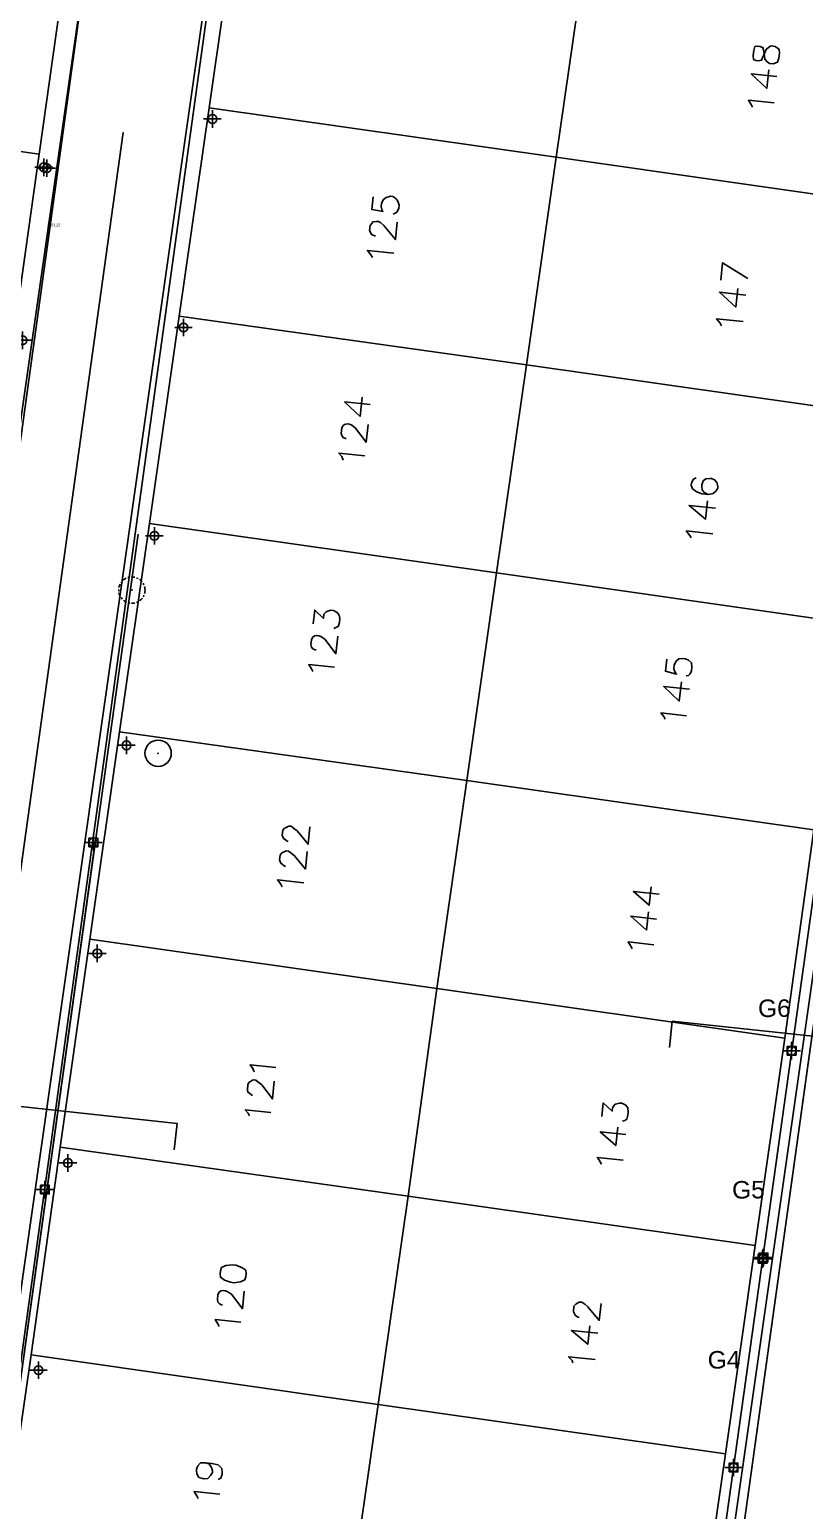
# Model space of a CAD drawing. Header units: metres. Extents: x -977055 to 805873, y -1033982 to 242021.
# Drawn here: x 839.3 to 883.5, y 845.4 to 929.9 of the extents above; entities that cross this region are included whole.
import ezdxf

# ---------------------------------------------------------------- set-up
doc = ezdxf.new("R2010")
doc.units = ezdxf.units.M
doc.header["$PDMODE"] = 32
doc.header["$PDSIZE"] = 1.5
doc.linetypes.add('CENTRO1', pattern=[0.44, 0.2, -0.08, 0.08, -0.08])
for name, color, linetype in [('C-ROAD-PROF-TEXT', 11, 'Continuous'), ('linea 1', 1, 'Continuous'), ('puntos nov 7', 50, 'Continuous'), ('PUNTOS V', 4, 'Continuous'), ('V-NODE', 1, 'Continuous')]:
    doc.layers.add(name, color=color, linetype=linetype)
doc.layers.add('PDF2_area escolar', color=7, linetype='Continuous', true_color=0x989898)
doc.layers.add('PDF_Geometry', color=7, linetype='Continuous', true_color=0x797979)
doc.layers.get('PDF2_area escolar').off()
doc.styles.get("Standard").update_dxf_attribs({"font": 'arial.ttf'})

# ---------------------------------------------------------------- blocks, each defined once
blk = doc.blocks.new('*U274')
at = {"color": 0, "linetype": 'ByBlock', "lineweight": -2, "transparency": 16777216}
for p, q in [((-1, 0), (1, 0)), ((0, -1), (0, 1))]:
    blk.add_line(p, q, dxfattribs=at)
blk.add_circle((0, 0), 0.5, dxfattribs=at)
blk = doc.blocks.new('*U475', base_point=(840.3, 921.974, 1003.542))
at = {"layer": 'V-NODE', "color": 50, "lineweight": -2, "xscale": 0.5, "yscale": 0.5, "zscale": 0.5}
blk.add_blockref('*U274', (840.3, 921.974, 1003.542), dxfattribs=at)
blk = doc.blocks.new('*U478', base_point=(838.907, 912.158, 1004.025))
at = {"layer": 'V-NODE', "color": 50, "lineweight": -2, "xscale": 0.5, "yscale": 0.5, "zscale": 0.5}
blk.add_blockref('*U274', (838.907, 912.158, 1004.025), dxfattribs=at)
blk = doc.blocks.new('*U1123', base_point=(844.837, 889.054, 1005.282))
at = {"layer": 'V-NODE', "color": 50, "lineweight": -2, "xscale": 0.5, "yscale": 0.5, "zscale": 0.5}
blk.add_blockref('*U274', (844.837, 889.054, 1005.282), dxfattribs=at)
blk = doc.blocks.new('*U1126', base_point=(843.176, 877.184, 1006.064))
at = {"layer": 'V-NODE', "color": 50, "lineweight": -2, "xscale": 0.5, "yscale": 0.5, "zscale": 0.5}
blk.add_blockref('*U274', (843.176, 877.184, 1006.064), dxfattribs=at)
blk = doc.blocks.new('*U1129', base_point=(841.5, 865.23, 1006.906))
at = {"layer": 'V-NODE', "color": 50, "lineweight": -2, "xscale": 0.5, "yscale": 0.5, "zscale": 0.5}
blk.add_blockref('*U274', (841.5, 865.23, 1006.906), dxfattribs=at)
blk = doc.blocks.new('*U1132', base_point=(839.826, 853.409, 1007.836))
at = {"layer": 'V-NODE', "color": 50, "lineweight": -2, "xscale": 0.5, "yscale": 0.5, "zscale": 0.5}
blk.add_blockref('*U274', (839.826, 853.409, 1007.836), dxfattribs=at)
blk = doc.blocks.new('*U1210', base_point=(840.124, 922.025, 1003.658))
at = {"layer": 'V-NODE', "color": 50, "lineweight": -2, "xscale": 0.5, "yscale": 0.5, "zscale": 0.5}
blk.add_blockref('*U274', (840.124, 922.025, 1003.658), dxfattribs=at)
blk = doc.blocks.new('*U1237', base_point=(846.432, 901.006, 1004.642))
at = {"layer": 'V-NODE', "color": 50, "lineweight": -2, "xscale": 0.5, "yscale": 0.5, "zscale": 0.5}
blk.add_blockref('*U274', (846.432, 901.006, 1004.642), dxfattribs=at)
blk = doc.blocks.new('*U1240', base_point=(848.089, 912.891, 1003.992))
at = {"layer": 'V-NODE', "color": 50, "lineweight": -2, "xscale": 0.5, "yscale": 0.5, "zscale": 0.5}
blk.add_blockref('*U274', (848.089, 912.891, 1003.992), dxfattribs=at)
blk = doc.blocks.new('*U1243', base_point=(849.739, 924.783, 1003.469))
at = {"layer": 'V-NODE', "color": 50, "lineweight": -2, "xscale": 0.5, "yscale": 0.5, "zscale": 0.5}
blk.add_blockref('*U274', (849.739, 924.783, 1003.469), dxfattribs=at)
blk = doc.blocks.new('*U2295')
at = {"color": 0, "linetype": 'ByBlock', "lineweight": -2, "transparency": 16777216}
for p, q in [((-1, 0), (1, 0)), ((0, -1), (0, 1))]:
    blk.add_line(p, q, dxfattribs=at)
blk.add_circle((0, 0), 0.5, dxfattribs=at)
blk = doc.blocks.new('*U2361', base_point=(840.19, 863.71, 1006.148))
at = {"layer": 'V-NODE', "color": 1, "lineweight": -2, "xscale": 0.5, "yscale": 0.5, "zscale": 0.5}
blk.add_blockref('*U2295', (840.19, 863.71, 1006.148), dxfattribs=at)
blk = doc.blocks.new('*U2364', base_point=(842.95, 883.51, 1004.99))
at = {"layer": 'V-NODE', "color": 1, "lineweight": -2, "xscale": 0.5, "yscale": 0.5, "zscale": 0.5}
blk.add_blockref('*U2295', (842.95, 883.51, 1004.99), dxfattribs=at)
blk = doc.blocks.new('*U2394', base_point=(879.453, 847.857, 1010.155))
at = {"layer": 'V-NODE', "color": 1, "lineweight": -2, "xscale": 0.5, "yscale": 0.5, "zscale": 0.5}
blk.add_blockref('*U2295', (879.453, 847.857, 1010.155), dxfattribs=at)
blk = doc.blocks.new('*U2400', base_point=(881.129, 859.796, 1009.012))
at = {"layer": 'V-NODE', "color": 1, "lineweight": -2, "xscale": 0.5, "yscale": 0.5, "zscale": 0.5}
blk.add_blockref('*U2295', (881.129, 859.796, 1009.012), dxfattribs=at)
blk = doc.blocks.new('*U2403', base_point=(881.108, 859.755, 1008.615))
at = {"layer": 'V-NODE', "color": 1, "lineweight": -2, "xscale": 0.5, "yscale": 0.5, "zscale": 0.5}
blk.add_blockref('*U2295', (881.108, 859.755, 1008.615), dxfattribs=at)
blk = doc.blocks.new('*U2406', base_point=(882.762, 871.632, 1007.232))
at = {"layer": 'V-NODE', "color": 1, "lineweight": -2, "xscale": 0.5, "yscale": 0.5, "zscale": 0.5}
blk.add_blockref('*U2295', (882.762, 871.632, 1007.232), dxfattribs=at)
blk = doc.blocks.new('*U2497')
at = {"color": 0, "linetype": 'ByBlock', "lineweight": -2, "transparency": 16777216}
for p, q in [((-1, 0), (1, 0)), ((0, -1), (0, 1))]:
    blk.add_line(p, q, dxfattribs=at)
blk.add_lwpolyline([(-0.5, -0.5), (-0.5, 0.5), (0.5, 0.5), (0.5, -0.5)], close=True, dxfattribs=at)
blk = doc.blocks.new('*U2563', base_point=(840.19, 863.71, 1006.148))
at = {"layer": 'V-NODE', "color": 130, "lineweight": -2, "xscale": 0.5, "yscale": 0.5, "zscale": 0.5}
blk.add_blockref('*U2497', (840.19, 863.71, 1006.148), dxfattribs=at)
blk = doc.blocks.new('*U2566', base_point=(842.95, 883.51, 1004.99))
at = {"layer": 'V-NODE', "color": 130, "lineweight": -2, "xscale": 0.5, "yscale": 0.5, "zscale": 0.5}
blk.add_blockref('*U2497', (842.95, 883.51, 1004.99), dxfattribs=at)
blk = doc.blocks.new('*U2599', base_point=(879.453, 847.857, 1010.155))
at = {"layer": 'V-NODE', "color": 130, "lineweight": -2, "xscale": 0.5, "yscale": 0.5, "zscale": 0.5}
blk.add_blockref('*U2497', (879.453, 847.857, 1010.155), dxfattribs=at)
blk = doc.blocks.new('*U2605', base_point=(881.129, 859.796, 1009.012))
at = {"layer": 'V-NODE', "color": 130, "lineweight": -2, "xscale": 0.5, "yscale": 0.5, "zscale": 0.5}
blk.add_blockref('*U2497', (881.129, 859.796, 1009.012), dxfattribs=at)
blk = doc.blocks.new('*U2608', base_point=(881.108, 859.755, 1008.615))
at = {"layer": 'V-NODE', "color": 130, "lineweight": -2, "xscale": 0.5, "yscale": 0.5, "zscale": 0.5}
blk.add_blockref('*U2497', (881.108, 859.755, 1008.615), dxfattribs=at)
blk = doc.blocks.new('*U2611', base_point=(882.762, 871.632, 1007.232))
at = {"layer": 'V-NODE', "color": 130, "lineweight": -2, "xscale": 0.5, "yscale": 0.5, "zscale": 0.5}
blk.add_blockref('*U2497', (882.762, 871.632, 1007.232), dxfattribs=at)
blk = doc.blocks.new('*U2635', base_point=(881.157, 859.835, 1008.632))
at = {"layer": 'V-NODE', "color": 130, "lineweight": -2, "xscale": 0.5, "yscale": 0.5, "zscale": 0.5}
blk.add_blockref('*U2497', (881.157, 859.835, 1008.632), dxfattribs=at)
blk = doc.blocks.new('base')
at = {"layer": 'PDF_Geometry', "lineweight": 25, "extrusion": (-0.000787417, 0.063364, 0.99799), "elevation": 0.026}
for points in [[(-314.355, -197.288), (-299.601, -195.681), (-292.744, -194.188), (-282.663, -192.111), (-274.476, -190.361), (-258.037, -185.154), (-248.029, -180.61), (-240.539, -177.71), (-228.643, -174.042), (-222.733, -172.714), (-217.384, -171.04), (-209.935, -169.248), (-202.16, -164.759), (-196.196, -160.284), (-195.073, -159.817), (-178.095, -157.457), (-154.298, -156.614), (-136.667, -154.611), (-124.436, -153.164), (-118.066, -151.474), (-100.79, -146.646), (-80.955, -140.967), (-73.385, -139.328), (-61.694, -135.822), (-40.504, -131.604), (-37.727, -130.872), (-17.661, -129.441), (1.311, -127.461), (21.092, -124.929), (41.006, -122.83), (47.376, -123.458), (63.592, -123.186), (81.402, -124.312), (85.639, -96.072), (88.705, -66.393), (92.811, -40.781), (97.16, -22.386), (100.596, -1.562), (102.483, 8.32), (109.691, 37.361), (117.528, 76.62), (126.217, 115.638), (131.513, 149.592), (134.682, 173.973), (136.916, 195.591), (139.956, 229.678), (141.558, 250.676), (142.614, 271.37), (143.252, 283.21), (147.066, 312.938), (152.58, 355.631), (153.554, 396.042), (150.869, 418.02), (151.777, 438.639), (150.959, 458.028), (151.777, 438.639), (150.869, 418.02), (153.554, 396.042), (152.58, 355.631), (147.066, 312.938), (143.252, 283.21), (142.614, 271.37), (141.558, 250.676), (139.956, 229.678), (136.916, 195.591), (134.682, 173.973), (131.513, 149.592), (126.217, 115.638), (117.528, 76.62), (109.691, 37.361), (102.483, 8.32), (100.596, -1.562), (97.16, -22.386), (92.811, -40.781), (88.705, -66.393), (85.639, -96.072), (81.402, -124.312), (63.592, -123.186), (47.376, -123.458), (41.006, -122.83), (21.092, -124.929), (1.311, -127.461), (-17.661, -129.441), (-37.727, -130.872), (-40.504, -131.604), (-61.694, -135.822), (-73.385, -139.328), (-80.955, -140.967), (-100.79, -146.646), (-118.066, -151.474), (-124.436, -153.164), (-136.667, -154.611), (-154.298, -156.614), (-178.095, -157.457), (-195.073, -159.817), (-196.196, -160.284), (-202.16, -164.759), (-209.935, -169.248), (-217.384, -171.04), (-222.733, -172.714), (-228.643, -174.042), (-240.539, -177.71), (-248.029, -180.61), (-258.037, -185.154), (-274.476, -190.361), (-282.663, -192.111), (-292.744, -194.188), (-299.601, -195.681), (-314.355, -197.288), (-312.178, -178.446), (-309.146, -157.898), (-306.876, -132.899), (-305.823, -118.002), (-298.643, -78.802), (-291.055, -45.077), (-282.252, -15.116), (-275.645, 10.473), (-270.319, 33.898), (-263.825, 63.164), (-258.15, 86.408), (-284.424, 123.888)], [(78.602, 47.969), (76.718, 46.573), (38.301, 52.546), (36.905, 54.43), (47.469, 122.482), (49.353, 123.878), (87.77, 117.905), (89.166, 116.021)], [(8.705, 193.58), (-11.713, 61.957), (-10.362, 60.079), (28.101, 54.1), (29.985, 55.496), (58.5, 239.445)], [(1.922, 89.296), (3.385, 89.12), (2.513, 89.967), (2.386, 88.916)], [(3.336, 91.027), (3.411, 90.879), (3.566, 90.628), (2.104, 90.804)], [(25.02, 95.88), (25.108, 96.612), (24.473, 96.734), (24.514, 96.683), (24.577, 96.444), (24.555, 96.261), (24.437, 96.043), (24.283, 95.923), (24.043, 95.859), (23.906, 95.875), (23.734, 95.989), (23.614, 96.142), (23.55, 96.382), (23.572, 96.565), (23.691, 96.782), (23.742, 96.823), (23.89, 96.897)], [(24.918, 98.118), (24.964, 98.113), (25.141, 98.045), (25.176, 97.948), (25.251, 97.8), (25.218, 97.526), (25.11, 97.4), (25.053, 97.314), (24.865, 97.29), (24.728, 97.307), (24.596, 97.369), (24.43, 97.528), (23.787, 98.347), (23.666, 97.342)], [(25.113, 99.347), (25.188, 99.199), (25.389, 98.943), (23.88, 99.124)], [(5.268, 100.903), (5.147, 99.898), (3.727, 100.811)], [(3.842, 101.77), (5.351, 101.589), (4.433, 102.441), (4.306, 101.39)], [(5.256, 103.501), (5.331, 103.353), (5.532, 103.097), (4.024, 103.279)], [(25.338, 107.759), (26.801, 107.583), (25.929, 108.43), (25.797, 107.333)], [(26.728, 109.678), (26.774, 109.673), (26.906, 109.611), (26.986, 109.508), (27.015, 109.366), (26.982, 109.091), (26.92, 108.96), (26.818, 108.879), (26.675, 108.85), (26.538, 108.867), (26.406, 108.929), (26.194, 109.094), (25.597, 109.908), (25.476, 108.902)], [(26.923, 110.907), (26.992, 110.713), (27.153, 110.508), (25.69, 110.685)], [(6.811, 112.171), (6.959, 112.246), (7.078, 112.463), (7.095, 112.6), (7.025, 112.794), (6.813, 112.959), (6.504, 113.089), (6.139, 113.133), (5.853, 113.075), (5.7, 112.954), (5.586, 112.782), (5.575, 112.691), (5.639, 112.451), (5.76, 112.297), (5.937, 112.23), (6.028, 112.219), (6.263, 112.237), (6.416, 112.358), (6.489, 112.581), (6.5, 112.672), (6.477, 112.86), (6.356, 113.014), (6.139, 113.133)], [(5.724, 113.925), (7.232, 113.743), (6.309, 114.55), (6.183, 113.499)], [(7.133, 115.61), (7.207, 115.462), (7.408, 115.206), (5.9, 115.387)], [(28.743, 120.24), (28.649, 119.463), (28.15, 119.941), (28.123, 119.712), (28.015, 119.586), (27.964, 119.546), (27.724, 119.482), (27.587, 119.498), (27.369, 119.617), (27.249, 119.771), (27.225, 119.959), (27.253, 120.188), (27.326, 120.411), (27.423, 120.446), (27.571, 120.52)], [(28.599, 121.741), (28.645, 121.736), (28.776, 121.674), (28.857, 121.571), (28.886, 121.429), (28.853, 121.154), (28.791, 121.023), (28.688, 120.942), (28.546, 120.913), (28.409, 120.93), (28.277, 120.992), (28.065, 121.157), (27.467, 121.97), (27.346, 120.965)], [(8.615, 122.526), (8.698, 123.212), (8.069, 123.38), (8.149, 123.278), (8.219, 123.084), (8.191, 122.855), (8.072, 122.638), (7.918, 122.517), (7.684, 122.499), (7.547, 122.516), (7.37, 122.583), (7.204, 122.742), (7.185, 122.977), (7.213, 123.205), (7.281, 123.382), (7.383, 123.463), (7.526, 123.492)], [(28.794, 122.97), (28.868, 122.822), (29.024, 122.571), (27.561, 122.747)], [(7.34, 124.256), (8.802, 124.08), (7.931, 124.927), (7.798, 123.83)], [(8.748, 125.941), (8.823, 125.793), (8.984, 125.588), (7.521, 125.765)], [(30.332, 132.662), (30.378, 132.656), (30.504, 132.548), (30.59, 132.491), (30.659, 132.298), (30.626, 132.023), (30.518, 131.897), (30.421, 131.863), (30.273, 131.788), (30.136, 131.804), (30.01, 131.912), (29.798, 132.077), (29.195, 132.845), (29.074, 131.839)], [(30.503, 134.079), (30.549, 134.073), (30.675, 133.965), (30.761, 133.908), (30.83, 133.715), (30.797, 133.44), (30.689, 133.314), (30.592, 133.279), (30.444, 133.205), (30.307, 133.221), (30.181, 133.329), (29.969, 133.494), (29.366, 134.262), (29.245, 133.256)], [(30.692, 135.261), (30.767, 135.113), (30.968, 134.857), (29.459, 135.039)], [(9.212, 135.948), (10.675, 135.772), (9.797, 136.573), (9.671, 135.522)], [(9.383, 137.365), (10.845, 137.189), (9.968, 137.99), (9.841, 136.939)], [(10.791, 139.05), (10.866, 138.902), (11.022, 138.651), (9.559, 138.828)], [(-0.31, 144.283), (8.557, 143.214), (8.739, 144.723)], [(32.426, 145.81), (32.496, 145.617), (32.657, 145.412), (31.194, 145.588)], [(32.54, 147.142), (32.586, 147.136), (32.712, 147.028), (32.798, 146.971), (32.827, 146.829), (32.794, 146.554), (32.732, 146.423), (32.63, 146.342), (32.481, 146.268), (32.344, 146.284), (32.218, 146.392), (32.006, 146.557), (31.409, 147.371), (31.288, 146.365)], [(12.639, 148.612), (12.545, 147.835), (12.046, 148.312), (12.024, 148.129), (11.911, 147.958), (11.86, 147.917), (11.62, 147.853), (11.483, 147.87), (11.265, 147.989), (11.145, 148.143), (11.127, 148.377), (11.149, 148.559), (11.222, 148.783), (11.324, 148.863), (11.467, 148.892)], [(45.952, 147.612), (36.856, 148.708), (37.038, 150.217)], [(32.729, 148.324), (32.804, 148.176), (32.965, 147.971), (31.502, 148.148)], [(11.281, 149.656), (12.744, 149.48), (11.866, 150.281), (11.74, 149.23)], [(12.69, 151.342), (12.764, 151.193), (12.92, 150.943), (11.457, 151.119)], [(34.4, 159.113), (34.446, 159.108), (34.577, 159.045), (34.658, 158.943), (34.687, 158.8), (34.654, 158.526), (34.592, 158.394), (34.489, 158.314), (34.347, 158.285), (34.209, 158.301), (34.078, 158.364), (33.866, 158.528), (33.268, 159.342), (33.147, 158.337)], [(14.067, 160.079), (14.158, 160.068), (14.284, 159.96), (14.325, 159.909), (14.399, 159.761), (14.361, 159.441), (14.253, 159.315), (14.202, 159.274), (14.054, 159.199), (13.916, 159.216), (13.745, 159.329), (13.578, 159.489), (12.93, 160.262), (12.814, 159.302)], [(34.594, 160.342), (34.669, 160.193), (34.825, 159.943), (33.362, 160.119)], [(13.018, 160.994), (14.526, 160.812), (13.603, 161.619), (13.476, 160.567)], [(14.472, 162.673), (14.501, 162.531), (14.708, 162.32), (13.199, 162.502)], [(35.485, 168.117), (35.262, 168.191), (35.147, 168.39), (35.077, 168.584), (35.088, 168.675), (35.202, 168.847), (35.361, 169.013), (35.595, 169.032), (35.641, 169.026), (35.864, 168.953), (35.979, 168.753), (36.003, 168.565), (35.991, 168.474), (35.924, 168.296), (35.765, 168.13), (35.485, 168.117), (35.119, 168.161), (34.759, 168.251), (34.553, 168.462), (34.529, 168.65), (34.545, 168.787), (34.619, 169.01), (34.767, 169.085)], [(35.915, 170.152), (35.99, 170.004), (36.146, 169.753), (34.683, 169.93)]]:
    blk.add_lwpolyline(points, dxfattribs=at)
for points in [[(14.562, 93.755), (12.713, 81.875), (32.473, 78.845), (34.316, 90.68)], [(44.036, 93.218), (42.521, 83.338), (62.275, 80.263), (63.79, 90.143)], [(-5.192, 96.831), (-7.041, 84.951), (12.713, 81.875), (14.562, 93.755)], [(3.258, 88.069), (3.24, 88.303), (3.108, 88.365), (2.971, 88.381), (2.783, 88.358), (2.721, 88.226), (2.591, 87.917), (2.523, 87.74), (2.369, 87.619), (2.221, 87.544), (1.993, 87.572), (1.866, 87.68), (1.78, 87.737), (1.762, 87.971), (1.795, 88.245), (1.869, 88.468), (1.966, 88.503), (2.114, 88.577), (2.342, 88.55), (2.468, 88.442), (2.589, 88.288), (2.613, 88.1), (2.665, 87.769), (2.695, 87.626), (2.872, 87.559), (3.009, 87.542), (3.152, 87.571), (3.225, 87.794)], [(45.551, 103.098), (44.036, 93.218), (63.79, 90.143), (65.311, 100.068)], [(16.405, 105.59), (14.562, 93.755), (34.316, 90.68), (36.165, 102.56)], [(-3.349, 108.665), (-5.192, 96.831), (14.562, 93.755), (16.405, 105.59)], [(18.254, 117.47), (16.405, 105.59), (36.165, 102.56), (38.008, 114.394)], [(-1.501, 120.545), (-3.349, 108.665), (16.405, 105.59), (18.254, 117.47)], [(20.097, 129.304), (18.254, 117.47), (38.008, 114.394), (39.857, 126.274)], [(0.343, 132.38), (-1.501, 120.545), (18.254, 117.47), (20.097, 129.304)], [(21.946, 141.184), (20.097, 129.304), (39.857, 126.274), (41.7, 138.109)], [(2.145, 144.265), (0.343, 132.38), (20.097, 129.304), (21.946, 141.184)], [(23.743, 153.024), (21.946, 141.184), (41.7, 138.109), (43.549, 149.989)], [(3.989, 156.1), (2.145, 144.265), (21.946, 141.184), (23.743, 153.024)], [(25.592, 164.904), (23.743, 153.024), (43.549, 149.989), (45.346, 161.829)], [(5.837, 167.98), (3.989, 156.1), (23.743, 153.024), (25.592, 164.904)], [(34.511, 157.338), (34.487, 157.526), (34.275, 157.691), (33.92, 157.826), (33.738, 157.848), (33.361, 157.801), (33.116, 157.691), (33.048, 157.514), (33.026, 157.331), (33.05, 157.143), (33.262, 156.978), (33.616, 156.843), (33.799, 156.82), (34.176, 156.868), (34.421, 156.977), (34.489, 157.155)], [(27.435, 176.738), (25.592, 164.904), (45.346, 161.829), (47.195, 173.709)], [(7.68, 179.814), (5.837, 167.98), (25.592, 164.904), (27.435, 176.738)]]:
    blk.add_lwpolyline(points, close=True, dxfattribs=at)

msp = doc.modelspace()

# ---------------------------------------------------------------- linework, layer by layer
at = {"color": 1}
for p, q in [((845.51249, 901.10325, 992.41909), (833.31893, 813.71781, 1010.17258)), ((843.02268, 883.26, 996.04418), (833.31893, 813.71781, 1010.17258)), ((842.95, 883.51, 1004.99), (842.91422, 883.5176, 997.79009)), ((842.95, 883.51, 1004.99), (842.91422, 883.5176, 997.79009))]:
    msp.add_line(p, q, dxfattribs=at)
for points, elevation in [([(826.85026, 767.27004), (874.73821, 1114.15611), (868.36224, 1120.78784), (818.82259, 761.82294), (826.85026, 767.27004)], 2022.29234), ([(917.94306, 1117.48458), (925.48046, 1119.0127), (885.10304, 828.76218), (877.00719, 822.82532), (918.0012, 1117.49637)], 378.46258)]:
    msp.add_lwpolyline(points, dxfattribs=dict(at, elevation=elevation))
at = {"color": 1, "elevation": 2022.29234}
msp.add_lwpolyline([(830.94739, 825.49649), (844.65161, 924.00826), (830.9468, 825.49609)], close=True, dxfattribs=at)
at = {"layer": 'linea 1', "color": 2, "linetype": 'CENTRO1'}
msp.add_point((845.14692, 897.90557, 998.09728), dxfattribs=at)
at = {"layer": 'PUNTOS V', "color": 1, "elevation": 1010.921}
for points in [[(877.00719, 822.82532), (906.7622, 1036.57971)], [(876.12576, 824.02427), (889.42386, 919.27743)]]:
    msp.add_lwpolyline(points, dxfattribs=at)
at = {"layer": 'PUNTOS V', "color": 2}
msp.add_point((846.645, 888.602, 1010.921), dxfattribs=at)

# ---------------------------------------------------------------- block references
at = {"layer": 'PDF2_area escolar'}
msp.add_blockref('base', (882.736, 1016.336, 999.038), dxfattribs=at)
at = {"layer": 'puntos nov 7'}
for name, p in [('*U1243', (849.739, 924.783, 1003.469)), ('*U1210', (840.124, 922.025, 1003.658)), ('*U475', (840.3, 921.974, 1003.542)), ('*U1240', (848.089, 912.891, 1003.992)), ('*U478', (838.907, 912.158, 1004.025)), ('*U1237', (846.432, 901.006, 1004.642)), ('*U1123', (844.837, 889.054, 1005.282)), ('*U1126', (843.176, 877.184, 1006.064)), ('*U1129', (841.5, 865.23, 1006.906)), ('*U1132', (839.826, 853.409, 1007.836))]:
    msp.add_blockref(name, p, dxfattribs=at)
at = {"layer": 'V-NODE'}
for name, p in [('*U2364', (842.95, 883.51, 1004.99)), ('*U2566', (842.95, 883.51, 1004.99)), ('*U2406', (882.762, 871.632, 1007.232)), ('*U2611', (882.762, 871.632, 1007.232)), ('*U2361', (840.19, 863.71, 1006.148)), ('*U2563', (840.19, 863.71, 1006.148)), ('*U2403', (881.108, 859.755, 1008.615)), ('*U2608', (881.108, 859.755, 1008.615)), ('*U2400', (881.129, 859.796, 1009.012)), ('*U2605', (881.129, 859.796, 1009.012)), ('*U2635', (881.157, 859.835, 1008.632)), ('*U2394', (879.453, 847.857, 1010.155)), ('*U2599', (879.453, 847.857, 1010.155))]:
    msp.add_blockref(name, p, dxfattribs=at)

# ---------------------------------------------------------------- texts
at = {"layer": 'C-ROAD-PROF-TEXT', "color": 11, "linetype": 'Continuous', "lineweight": -3, "attachment_point": 8, "rotation": 0.5711077}
for s, insert, char_height in [('{\\C2;1003.22}', (840.68632, 918.65675, 1011.104), 0.15), ('{\\C2;G6}', (881.78083, 873.54133, 1008.12925), 1), ('{\\C2;G5}', (880.30145, 863.18756, 1008.78546), 1), ('{\\C2;G4}', (878.91213, 853.48927, 1009.40013), 1)]:
    msp.add_mtext(s, dxfattribs=dict(at, insert=insert, char_height=char_height))

doc.saveas('drawing.dxf')
